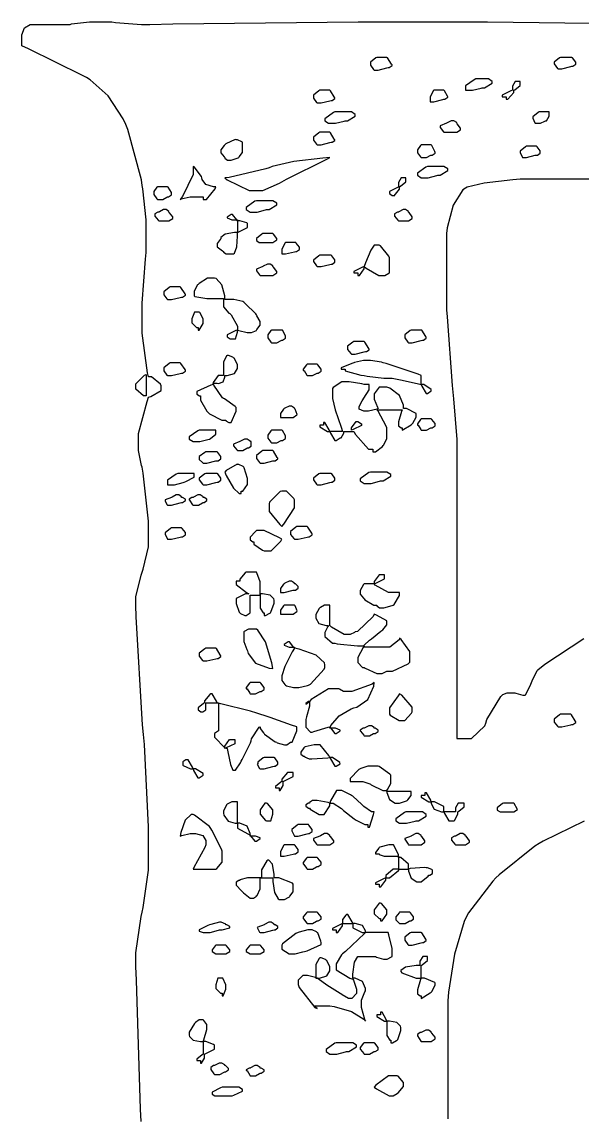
# Model space of a CAD drawing. Extents: x 59 to 294, y 44 to 310.
# Drawn here: x 181.15 to 196.74, y 279.33 to 309.74 of the extents above; entities that cross this region are included whole.
import ezdxf

# ---------------------------------------------------------------- set-up
doc = ezdxf.new("R2010")
doc.units = 0
doc.header["$MEASUREMENT"] = 0

msp = doc.modelspace()

# ---------------------------------------------------------------- linework, layer by layer
at = {"color": 42}
for points in [[(184.467, 279.153), (184.457, 279.49), (184.343, 283.078), (184.326, 283.457), (184.326, 283.837), (184.475, 284.851), (184.503, 284.974), (184.529, 285.098), (184.679, 286.144), (184.679, 286.492), (184.679, 287.347), (184.565, 289.64), (184.539, 289.913), (184.511, 290.187), (184.335, 293.186), (184.326, 293.511), (184.326, 293.741), (184.475, 294.35), (184.503, 294.429), (184.529, 294.517), (184.679, 295.138), (184.679, 295.345), (184.679, 295.848), (184.529, 297.189), (184.503, 297.356), (184.485, 297.4), (184.397, 297.817), (184.397, 297.957), (184.397, 298.292), (184.635, 299.182), (184.679, 299.296), (184.74, 299.314), (185.032, 299.488), (185.032, 299.544), (185.032, 299.615), (185.014, 299.659), (184.762, 299.861), (184.679, 299.861), (184.652, 299.977), (184.503, 301.081), (184.503, 301.449), (184.503, 301.917), (184.591, 303.142), (184.609, 303.319), (184.609, 303.918), (184.609, 304.236), (184.519, 305.092), (184.503, 305.189), (184.485, 305.347), (184.104, 306.748), (184.044, 306.881), (183.972, 307.041), (183.549, 307.68), (183.056, 308.125), (182.951, 308.187), (182.835, 308.249), (181.336, 308.991), (181.151, 309.069), (181.151, 309.316), (181.151, 309.38), (181.226, 309.572), (181.381, 309.669), (181.434, 309.669), (182.492, 309.669), (182.536, 309.687), (183.032, 309.739), (183.198, 309.739), (183.657, 309.739), (183.761, 309.722), (184.477, 309.669), (184.715, 309.669), (185.349, 309.687), (190.508, 309.739), (192.228, 309.739), (194.106, 309.739), (199.125, 309.678)], [(197.768, 305.365), (195.016, 305.365), (194.812, 305.347), (194.018, 305.255), (193.543, 305.145), (193.499, 305.117), (193.427, 305.065), (193.154, 304.642), (192.986, 304.008), (192.969, 303.848), (192.969, 301.731), (192.986, 301.538), (193.128, 299.624), (193.146, 299.438), (193.162, 299.253), (193.252, 298.122), (193.252, 297.744), (193.252, 289.807), (193.535, 289.807), (193.667, 289.807), (194.036, 290.16), (194.064, 290.23), (194.09, 290.328), (194.477, 290.971), (194.521, 291.006), (194.539, 291.024), (194.657, 291.078), (194.697, 291.078), (194.874, 291.078), (194.9, 291.06), (195.092, 291.006), (195.156, 291.006), (195.173, 291.024), (195.315, 291.314), (195.333, 291.358), (195.349, 291.403), (195.491, 291.695), (195.509, 291.711), (195.702, 291.871), (196.788, 292.585)], [(196.804, 287.506), (195.659, 286.95), (195.545, 286.879), (195.429, 286.808), (194.433, 286.015), (194.345, 285.926), (194.256, 285.838), (193.579, 284.956), (193.535, 284.868), (193.463, 284.71), (193.19, 283.805), (193.022, 282.743), (193.005, 282.505), (193.005, 279.224)]]:
    msp.add_lwpolyline(points, dxfattribs=at)
for points in [[(191.312, 308.751), (191.029, 308.751), (191.002, 308.734), (190.853, 308.615), (190.853, 308.574), (190.853, 308.53), (190.941, 308.416), (190.959, 308.398), (191.065, 308.398), (191.065, 308.398), (191.31, 308.46), (191.346, 308.468), (191.372, 308.468), (191.452, 308.522), (191.452, 308.54), (191.434, 308.566), (191.328, 308.743), (191.312, 308.751)], [(196.074, 308.434), (196.18, 308.434), (196.18, 308.434), (196.426, 308.496), (196.461, 308.504), (196.488, 308.504), (196.567, 308.558), (196.567, 308.574), (196.567, 308.618), (196.479, 308.734), (196.461, 308.751), (196.144, 308.751), (196.117, 308.734), (195.968, 308.615), (195.968, 308.574), (195.968, 308.574), (196.056, 308.443), (196.074, 308.434)], [(193.499, 307.835), (193.605, 307.835), (193.693, 307.835), (193.93, 307.896), (193.958, 307.905), (194.028, 307.905), (194.24, 308.037), (194.24, 308.081), (194.134, 308.151), (193.781, 308.151), (193.737, 308.125), (193.499, 307.96), (193.499, 307.905), (193.499, 307.835)], [(189.724, 307.835), (189.442, 307.835), (189.414, 307.817), (189.265, 307.698), (189.265, 307.658), (189.265, 307.614), (189.353, 307.499), (189.371, 307.482), (189.478, 307.482), (189.478, 307.482), (189.723, 307.544), (189.758, 307.552), (189.785, 307.552), (189.865, 307.606), (189.865, 307.622), (189.847, 307.65), (189.741, 307.817), (189.724, 307.835)], [(192.899, 307.835), (192.617, 307.835), (192.599, 307.817), (192.51, 307.644), (192.51, 307.586), (192.51, 307.516), (192.617, 307.516), (192.617, 307.516), (192.863, 307.578), (192.899, 307.586), (192.925, 307.586), (193.005, 307.64), (193.005, 307.658), (192.996, 307.676), (192.916, 307.817), (192.899, 307.835)], [(194.84, 307.835), (194.866, 307.852), (195.016, 307.972), (195.016, 308.011), (195.016, 308.081), (194.91, 308.081), (194.882, 308.081), (194.804, 307.949), (194.804, 307.905), (194.804, 307.835), (194.759, 307.817), (194.521, 307.698), (194.521, 307.658), (194.627, 307.658), (194.627, 307.586), (194.68, 307.586), (194.84, 307.773), (194.84, 307.835)], [(190.324, 307.233), (189.865, 307.233), (189.821, 307.217), (189.582, 307.045), (189.582, 306.987), (189.688, 306.917), (189.794, 306.917), (189.883, 306.917), (190.12, 306.979), (190.147, 306.987), (190.217, 306.987), (190.43, 307.119), (190.43, 307.163), (190.324, 307.233)], [(195.439, 306.917), (195.545, 306.917), (195.589, 306.917), (195.703, 306.979), (195.721, 306.987), (195.748, 306.987), (195.828, 307.119), (195.828, 307.163), (195.828, 307.233), (195.545, 307.233), (195.518, 307.217), (195.369, 307.097), (195.369, 307.057), (195.369, 307.057), (195.429, 306.926), (195.439, 306.917)], [(192.899, 306.67), (193.252, 306.67), (193.358, 306.74), (193.358, 306.784), (193.269, 306.9), (193.252, 306.917), (193.252, 306.935), (193.172, 306.987), (193.146, 306.987), (193.102, 306.987), (192.986, 306.926), (192.969, 306.917), (192.793, 306.846), (192.793, 306.802), (192.881, 306.68), (192.899, 306.67)], [(189.724, 306.67), (189.442, 306.67), (189.414, 306.654), (189.265, 306.534), (189.265, 306.494), (189.265, 306.45), (189.353, 306.335), (189.371, 306.317), (189.478, 306.317), (189.478, 306.317), (189.723, 306.379), (189.758, 306.388), (189.785, 306.388), (189.865, 306.441), (189.865, 306.458), (189.847, 306.476), (189.741, 306.654), (189.724, 306.67)], [(186.796, 306.317), (186.778, 306.301), (186.69, 306.181), (186.69, 306.141), (186.69, 306.097), (186.778, 305.983), (186.796, 305.965), (186.796, 305.948), (186.875, 305.894), (186.902, 305.894), (186.972, 305.894), (187.167, 305.956), (187.185, 305.965), (187.201, 305.983), (187.289, 306.102), (187.289, 306.141), (187.289, 306.388), (187.271, 306.406), (187.151, 306.458), (187.113, 306.458), (187.087, 306.468), (186.83, 306.345), (186.796, 306.317)], [(192.546, 306.317), (192.264, 306.317), (192.246, 306.301), (192.158, 306.181), (192.158, 306.141), (192.158, 306.097), (192.246, 305.983), (192.264, 305.965), (192.37, 305.965), (192.414, 305.965), (192.528, 306.027), (192.546, 306.035), (192.573, 306.035), (192.653, 306.088), (192.653, 306.105), (192.643, 306.132), (192.563, 306.301), (192.546, 306.317)], [(195.086, 305.965), (195.192, 305.965), (195.192, 305.965), (195.439, 306.027), (195.475, 306.035), (195.501, 306.035), (195.579, 306.088), (195.579, 306.105), (195.579, 306.149), (195.491, 306.265), (195.475, 306.281), (195.192, 306.281), (195.165, 306.265), (195.016, 306.145), (195.016, 306.105), (195.016, 306.105), (195.077, 305.983), (195.086, 305.965)], [(186.796, 305.399), (186.866, 305.347), (187.474, 305.047), (187.678, 305.047), (187.854, 305.047), (188.321, 305.249), (188.383, 305.293), (188.516, 305.365), (189.636, 305.92), (189.724, 305.965), (189.53, 305.948), (188.718, 305.85), (188.119, 305.718), (188.031, 305.682), (187.942, 305.647), (186.919, 305.409), (186.796, 305.399)], [(185.914, 305.718), (185.914, 305.489), (185.622, 304.88), (185.561, 304.8), (185.587, 304.818), (185.831, 304.87), (185.914, 304.87), (186.196, 304.87), (186.196, 304.8), (186.285, 304.8), (186.531, 305.092), (186.549, 305.153), (186.48, 305.153), (186.275, 305.211), (186.169, 305.355), (186.16, 305.399), (186.151, 305.435), (185.948, 305.709), (185.914, 305.718)], [(192.264, 305.399), (192.37, 305.399), (192.458, 305.399), (192.695, 305.461), (192.723, 305.47), (192.793, 305.47), (193.005, 305.602), (193.005, 305.646), (192.899, 305.718), (192.44, 305.718), (192.396, 305.7), (192.158, 305.528), (192.158, 305.47), (192.264, 305.399)], [(191.665, 305.153), (191.62, 305.136), (191.382, 305.016), (191.382, 304.976), (191.382, 304.96), (191.461, 304.906), (191.488, 304.906), (191.509, 304.899), (191.665, 305.089), (191.665, 305.153), (191.691, 305.171), (191.841, 305.291), (191.841, 305.329), (191.841, 305.399), (191.735, 305.399), (191.707, 305.399), (191.629, 305.267), (191.629, 305.223), (191.629, 305.153), (191.665, 305.153)], [(185.208, 305.153), (184.926, 305.153), (184.908, 305.136), (184.82, 305.016), (184.82, 304.976), (184.82, 304.932), (184.908, 304.818), (184.926, 304.8), (185.032, 304.8), (185.076, 304.8), (185.19, 304.862), (185.208, 304.87), (185.234, 304.87), (185.315, 304.924), (185.315, 304.94), (185.315, 304.994), (185.225, 305.136), (185.208, 305.153)], [(187.501, 304.447), (187.608, 304.447), (187.696, 304.447), (187.933, 304.509), (187.96, 304.517), (188.031, 304.517), (188.243, 304.65), (188.243, 304.694), (188.137, 304.764), (187.678, 304.764), (187.634, 304.748), (187.395, 304.575), (187.395, 304.517), (187.501, 304.447)], [(184.962, 304.201), (185.244, 304.201), (185.349, 304.271), (185.349, 304.315), (185.261, 304.431), (185.244, 304.447), (185.244, 304.465), (185.164, 304.517), (185.138, 304.517), (185.094, 304.517), (184.978, 304.457), (184.962, 304.447), (184.934, 304.447), (184.856, 304.395), (184.856, 304.377), (184.856, 304.333), (184.944, 304.219), (184.962, 304.201)], [(191.911, 304.447), (191.911, 304.465), (191.831, 304.517), (191.805, 304.517), (191.761, 304.517), (191.645, 304.457), (191.629, 304.447), (191.601, 304.447), (191.522, 304.395), (191.522, 304.377), (191.522, 304.333), (191.611, 304.219), (191.629, 304.201), (191.911, 304.201), (192.017, 304.271), (192.017, 304.315), (191.928, 304.439), (191.911, 304.447)], [(187.149, 303.882), (187.065, 303.882), (186.812, 303.834), (186.69, 303.739), (186.69, 303.706), (186.672, 303.689), (186.583, 303.57), (186.583, 303.529), (186.583, 303.485), (186.734, 303.371), (186.76, 303.353), (186.76, 303.337), (186.839, 303.283), (186.866, 303.283), (187.042, 303.283), (187.069, 303.301), (187.135, 303.477), (187.149, 303.782), (187.149, 303.882), (187.193, 303.9), (187.431, 304.02), (187.431, 304.058), (187.431, 304.13), (187.413, 304.148), (187.215, 304.201), (187.149, 304.201), (187.131, 304.228), (187.011, 304.377), (186.972, 304.377), (186.866, 304.307), (186.866, 304.289), (186.998, 304.235), (187.042, 304.235), (187.149, 304.235), (187.149, 303.882)], [(187.784, 303.601), (188.137, 303.601), (188.243, 303.671), (188.243, 303.716), (188.153, 303.831), (188.137, 303.848), (187.854, 303.848), (187.827, 303.831), (187.678, 303.711), (187.678, 303.671), (187.678, 303.655), (187.756, 303.601), (187.784, 303.601)], [(188.383, 303.283), (188.49, 303.283), (188.49, 303.283), (188.736, 303.345), (188.772, 303.353), (188.798, 303.353), (188.877, 303.407), (188.877, 303.425), (188.877, 303.469), (188.788, 303.583), (188.772, 303.601), (188.49, 303.601), (188.472, 303.583), (188.383, 303.411), (188.383, 303.353), (188.383, 303.283)], [(190.676, 302.93), (190.632, 302.913), (190.394, 302.794), (190.394, 302.754), (190.5, 302.754), (190.5, 302.683), (190.544, 302.683), (190.676, 302.869), (190.676, 302.93), (190.737, 302.886), (191.088, 302.683), (191.206, 302.683), (191.25, 302.683), (191.364, 302.745), (191.382, 302.754), (191.382, 303.177), (191.364, 303.221), (191.134, 303.513), (191.099, 303.529), (190.993, 303.529), (190.96, 303.529), (190.861, 303.389), (190.711, 303.036), (190.676, 302.93)], [(189.371, 302.93), (189.478, 302.93), (189.478, 302.93), (189.723, 302.992), (189.758, 303), (189.785, 303), (189.865, 303.054), (189.865, 303.072), (189.865, 303.116), (189.776, 303.231), (189.758, 303.248), (189.442, 303.248), (189.414, 303.231), (189.265, 303.112), (189.265, 303.072), (189.265, 303.072), (189.353, 302.948), (189.371, 302.93)], [(187.784, 302.683), (188.137, 302.683), (188.243, 302.754), (188.243, 302.798), (188.153, 302.913), (188.137, 302.93), (188.137, 302.948), (188.057, 303), (188.031, 303), (187.986, 303), (187.871, 302.94), (187.854, 302.93), (187.678, 302.86), (187.678, 302.816), (187.766, 302.701), (187.784, 302.683)], [(187.149, 301.166), (187.193, 301.149), (187.424, 301.096), (187.501, 301.096), (187.545, 301.096), (187.678, 301.149), (187.678, 301.166), (187.694, 301.184), (187.784, 301.304), (187.784, 301.342), (187.784, 301.405), (187.694, 301.563), (187.678, 301.589), (187.66, 301.617), (187.369, 301.908), (187.325, 301.942), (187.297, 301.96), (187.053, 302.014), (186.972, 302.014), (186.796, 302.014), (186.796, 302.116), (186.72, 302.42), (186.557, 302.597), (186.513, 302.613), (186.407, 302.613), (186.319, 302.613), (186.081, 302.464), (186.054, 302.437), (186.037, 302.42), (185.95, 302.248), (185.95, 302.19), (185.95, 302.118), (185.966, 302.102), (186.297, 302.048), (186.407, 302.048), (186.76, 302.048), (186.76, 301.872), (186.76, 301.811), (186.91, 301.635), (186.936, 301.625), (186.98, 301.59), (187.149, 301.272), (187.149, 301.166), (187.105, 301.149), (186.866, 301.03), (186.866, 300.99), (186.866, 300.973), (186.945, 300.919), (186.972, 300.919), (187.078, 300.919), (187.095, 300.919), (187.149, 301.105), (187.149, 301.166)], [(185.561, 302.367), (185.279, 302.367), (185.251, 302.349), (185.102, 302.23), (185.102, 302.19), (185.102, 302.146), (185.19, 302.031), (185.208, 302.014), (185.315, 302.014), (185.315, 302.014), (185.561, 302.075), (185.597, 302.084), (185.623, 302.084), (185.702, 302.138), (185.702, 302.154), (185.692, 302.172), (185.578, 302.349), (185.561, 302.367)], [(186.196, 301.413), (186.196, 301.475), (186.107, 301.653), (186.09, 301.661), (185.984, 301.661), (185.957, 301.661), (185.878, 301.475), (185.878, 301.413), (185.878, 301.369), (186.01, 301.236), (186.054, 301.236), (186.054, 301.166), (186.089, 301.166), (186.196, 301.352), (186.196, 301.413)], [(188.383, 301.166), (188.101, 301.166), (188.083, 301.149), (187.995, 301.03), (187.995, 300.99), (187.995, 300.946), (188.083, 300.831), (188.101, 300.813), (188.207, 300.813), (188.251, 300.813), (188.365, 300.875), (188.383, 300.883), (188.409, 300.883), (188.49, 300.937), (188.49, 300.955), (188.49, 301.009), (188.4, 301.158), (188.383, 301.166)], [(192.264, 301.166), (191.981, 301.166), (191.954, 301.149), (191.805, 301.03), (191.805, 300.99), (191.805, 300.946), (191.893, 300.831), (191.911, 300.813), (192.017, 300.813), (192.017, 300.813), (192.264, 300.875), (192.3, 300.883), (192.326, 300.883), (192.404, 300.937), (192.404, 300.955), (192.395, 300.982), (192.28, 301.158), (192.264, 301.166)], [(190.676, 300.849), (190.394, 300.849), (190.366, 300.833), (190.217, 300.713), (190.217, 300.673), (190.217, 300.629), (190.306, 300.514), (190.324, 300.496), (190.43, 300.496), (190.43, 300.496), (190.676, 300.559), (190.712, 300.567), (190.738, 300.567), (190.817, 300.62), (190.817, 300.637), (190.807, 300.655), (190.693, 300.833), (190.676, 300.849)], [(185.561, 300.25), (185.279, 300.25), (185.251, 300.232), (185.102, 300.113), (185.102, 300.073), (185.102, 300.029), (185.19, 299.915), (185.208, 299.897), (185.315, 299.897), (185.315, 299.897), (185.561, 299.959), (185.597, 299.967), (185.623, 299.967), (185.702, 300.021), (185.702, 300.038), (185.692, 300.065), (185.578, 300.232), (185.561, 300.25)], [(186.796, 299.897), (186.862, 299.897), (187.065, 299.955), (187.149, 300.097), (187.149, 300.144), (187.149, 300.206), (187.059, 300.382), (187.042, 300.39), (187.024, 300.408), (186.905, 300.46), (186.866, 300.46), (186.848, 300.444), (186.76, 300.272), (186.76, 300.214), (186.76, 299.897), (186.655, 299.897), (186.611, 299.897), (186.479, 299.711), (186.479, 299.649), (186.407, 299.633), (186.02, 299.46), (186.02, 299.402), (186.02, 299.386), (186.098, 299.332), (186.126, 299.332), (186.126, 299.218), (186.301, 298.909), (186.337, 298.873), (186.371, 298.839), (186.716, 298.662), (186.832, 298.662), (186.832, 298.644), (186.91, 298.59), (186.936, 298.59), (186.98, 298.59), (187.113, 298.909), (187.113, 299.015), (187.087, 299.041), (186.786, 299.253), (186.76, 299.262), (186.734, 299.28), (186.495, 299.633), (186.479, 299.685), (186.583, 299.685), (186.622, 299.678), (186.756, 299.725), (186.796, 299.854), (186.796, 299.897)], [(189.089, 299.897), (189.195, 299.897), (189.239, 299.897), (189.353, 299.959), (189.371, 299.967), (189.398, 299.967), (189.478, 300.021), (189.478, 300.038), (189.478, 300.082), (189.388, 300.197), (189.371, 300.214), (189.089, 300.214), (189.071, 300.197), (188.983, 300.077), (188.983, 300.038), (189.009, 300.038), (189.079, 299.915), (189.089, 299.897)], [(192.264, 299.897), (192.176, 299.941), (191.294, 300.232), (191.206, 300.25), (191.161, 300.268), (190.85, 300.32), (190.747, 300.32), (190.658, 300.32), (190.41, 300.259), (190.394, 300.25), (190.332, 300.232), (190.041, 300.113), (190.041, 300.073), (190.147, 300.073), (190.147, 300.029), (190.588, 299.915), (190.676, 299.897), (190.765, 299.879), (191.228, 299.825), (191.382, 299.825), (191.459, 299.825), (191.691, 299.777), (192.148, 299.677), (192.264, 299.649), (192.28, 299.605), (192.4, 299.402), (192.44, 299.402), (192.546, 299.472), (192.546, 299.516), (192.334, 299.649), (192.264, 299.649), (192.264, 299.897)], [(184.609, 299.332), (184.537, 299.332), (184.326, 299.518), (184.326, 299.579), (184.326, 299.667), (184.565, 299.915), (184.609, 299.931), (184.609, 299.332)], [(190.676, 299.649), (190.614, 299.667), (190.263, 299.721), (190.147, 299.721), (190.059, 299.721), (189.811, 299.57), (189.794, 299.544), (189.794, 299.368), (189.794, 299.263), (189.869, 298.949), (190.033, 298.46), (190.077, 298.344), (189.724, 298.344), (189.706, 298.388), (189.586, 298.59), (189.548, 298.59), (189.548, 298.52), (189.442, 298.52), (189.442, 298.476), (189.653, 298.344), (189.724, 298.344), (189.741, 298.3), (189.861, 298.097), (189.901, 298.097), (190.007, 298.167), (190.033, 298.167), (190.111, 298.3), (190.111, 298.344), (190.394, 298.344), (190.438, 298.256), (190.802, 297.851), (190.923, 297.851), (190.923, 297.78), (190.993, 297.78), (191.188, 297.93), (191.206, 297.957), (191.222, 297.974), (191.312, 298.147), (191.312, 298.203), (191.312, 298.45), (191.294, 298.494), (191.064, 298.909), (191.029, 298.943), (191.735, 298.943), (191.717, 298.899), (191.629, 298.615), (191.629, 298.52), (191.629, 298.504), (191.707, 298.45), (191.735, 298.45), (191.735, 298.38), (191.735, 298.38), (191.981, 298.53), (192.017, 298.556), (192.034, 298.574), (192.123, 298.746), (192.123, 298.803), (192.123, 298.847), (191.859, 298.979), (191.771, 298.979), (191.771, 299.072), (191.659, 299.346), (191.39, 299.552), (191.312, 299.579), (191.135, 299.579), (191.091, 299.579), (190.959, 299.394), (190.959, 299.332), (190.959, 299.244), (191.047, 299.023), (191.065, 298.979), (191.037, 298.963), (190.794, 298.909), (190.712, 298.909), (190.668, 298.909), (190.536, 298.963), (190.536, 298.979), (190.536, 299.041), (190.623, 299.2), (190.64, 299.226), (190.667, 299.27), (190.817, 299.501), (190.817, 299.579), (190.817, 299.649), (190.676, 299.649)], [(188.736, 298.979), (188.736, 298.997), (188.656, 299.049), (188.63, 299.049), (188.586, 299.049), (188.47, 298.989), (188.454, 298.979), (188.436, 298.963), (188.347, 298.843), (188.347, 298.803), (188.347, 298.733), (188.7, 298.733), (188.806, 298.803), (188.815, 298.821), (188.753, 298.963), (188.736, 298.979)], [(192.264, 298.38), (192.37, 298.38), (192.414, 298.38), (192.528, 298.442), (192.546, 298.45), (192.573, 298.45), (192.653, 298.504), (192.653, 298.52), (192.653, 298.564), (192.563, 298.68), (192.546, 298.697), (192.264, 298.697), (192.246, 298.68), (192.158, 298.56), (192.158, 298.52), (192.184, 298.52), (192.254, 298.398), (192.264, 298.38)], [(186.549, 298.38), (186.09, 298.38), (186.046, 298.363), (185.808, 298.191), (185.808, 298.133), (185.914, 298.061), (186.02, 298.061), (186.108, 298.061), (186.329, 298.125), (186.373, 298.133), (186.399, 298.151), (186.549, 298.271), (186.549, 298.31), (186.549, 298.38)], [(188.383, 298.38), (188.101, 298.38), (188.083, 298.363), (187.995, 298.243), (187.995, 298.203), (187.995, 298.159), (188.083, 298.045), (188.101, 298.027), (188.207, 298.027), (188.251, 298.027), (188.365, 298.089), (188.383, 298.097), (188.409, 298.097), (188.49, 298.151), (188.49, 298.167), (188.49, 298.221), (188.4, 298.371), (188.383, 298.38)], [(190.324, 298.38), (190.324, 298.442), (190.456, 298.626), (190.5, 298.626), (190.606, 298.556), (190.606, 298.512), (190.368, 298.398), (190.324, 298.38)], [(187.501, 298.061), (187.501, 298.079), (187.421, 298.133), (187.395, 298.133), (187.351, 298.133), (187.235, 298.071), (187.219, 298.061), (187.042, 297.991), (187.042, 297.947), (187.131, 297.833), (187.149, 297.815), (187.255, 297.815), (187.299, 297.815), (187.413, 297.877), (187.431, 297.885), (187.457, 297.885), (187.537, 297.939), (187.537, 297.957), (187.537, 298.061), (187.501, 298.061)], [(186.196, 297.462), (186.303, 297.462), (186.303, 297.462), (186.548, 297.524), (186.583, 297.532), (186.61, 297.532), (186.69, 297.586), (186.69, 297.604), (186.69, 297.648), (186.601, 297.762), (186.583, 297.78), (186.267, 297.78), (186.239, 297.762), (186.09, 297.644), (186.09, 297.604), (186.09, 297.569), (186.178, 297.48), (186.196, 297.462)], [(188.137, 297.815), (187.854, 297.815), (187.827, 297.798), (187.678, 297.678), (187.678, 297.638), (187.678, 297.594), (187.766, 297.48), (187.784, 297.462), (187.89, 297.462), (187.89, 297.462), (188.135, 297.524), (188.171, 297.532), (188.197, 297.532), (188.277, 297.586), (188.277, 297.604), (188.259, 297.622), (188.153, 297.798), (188.137, 297.815)], [(185.208, 296.863), (185.315, 296.863), (185.403, 296.863), (185.64, 296.925), (185.667, 296.933), (185.711, 296.951), (185.95, 297.071), (185.95, 297.109), (185.95, 297.179), (185.491, 297.179), (185.447, 297.153), (185.208, 296.988), (185.208, 296.933), (185.208, 296.863)], [(186.196, 296.863), (186.303, 296.863), (186.303, 296.863), (186.548, 296.925), (186.583, 296.933), (186.61, 296.933), (186.69, 296.987), (186.69, 297.003), (186.69, 297.047), (186.601, 297.163), (186.583, 297.179), (186.267, 297.179), (186.239, 297.163), (186.09, 297.043), (186.09, 297.003), (186.09, 297.003), (186.178, 296.881), (186.196, 296.863)], [(186.796, 297.215), (186.84, 297.119), (187.037, 296.77), (187.2, 296.616), (187.255, 296.616), (187.255, 296.686), (187.299, 296.686), (187.431, 296.872), (187.431, 296.933), (187.431, 297.039), (187.342, 297.33), (187.325, 297.356), (187.307, 297.374), (187.187, 297.428), (187.149, 297.428), (187.139, 297.437), (186.84, 297.259), (186.796, 297.215)], [(189.371, 296.863), (189.478, 296.863), (189.478, 296.863), (189.723, 296.925), (189.758, 296.933), (189.785, 296.933), (189.865, 296.987), (189.865, 297.003), (189.865, 297.047), (189.776, 297.163), (189.758, 297.179), (189.442, 297.179), (189.414, 297.163), (189.265, 297.043), (189.265, 297.003), (189.265, 297.003), (189.353, 296.881), (189.371, 296.863)], [(191.312, 297.215), (190.853, 297.215), (190.809, 297.199), (190.57, 297.027), (190.57, 296.969), (190.676, 296.898), (190.783, 296.898), (190.871, 296.898), (191.108, 296.96), (191.135, 296.969), (191.206, 296.969), (191.418, 297.101), (191.418, 297.145), (191.312, 297.215)], [(185.208, 296.297), (185.315, 296.297), (185.315, 296.297), (185.561, 296.361), (185.597, 296.369), (185.623, 296.369), (185.702, 296.423), (185.702, 296.44), (185.702, 296.458), (185.623, 296.51), (185.597, 296.51), (185.597, 296.528), (185.517, 296.58), (185.491, 296.58), (185.447, 296.58), (185.331, 296.519), (185.315, 296.51), (185.138, 296.44), (185.138, 296.405), (185.199, 296.307), (185.208, 296.297)], [(185.914, 296.297), (186.02, 296.297), (186.064, 296.297), (186.178, 296.361), (186.196, 296.369), (186.223, 296.369), (186.303, 296.423), (186.303, 296.44), (186.303, 296.458), (186.223, 296.51), (186.196, 296.51), (186.196, 296.528), (186.116, 296.58), (186.09, 296.58), (186.046, 296.58), (185.93, 296.519), (185.914, 296.51), (185.886, 296.51), (185.808, 296.458), (185.808, 296.44), (185.816, 296.431), (185.904, 296.307), (185.914, 296.297)], [(188.383, 295.698), (188.444, 295.77), (188.736, 296.22), (188.736, 296.369), (188.736, 296.44), (188.718, 296.484), (188.52, 296.686), (188.454, 296.686), (188.383, 296.686), (188.339, 296.67), (188.047, 296.377), (188.031, 296.333), (188.031, 296.263), (188.031, 296.122), (188.33, 295.752), (188.383, 295.698)], [(185.208, 295.345), (185.315, 295.345), (185.315, 295.345), (185.561, 295.407), (185.597, 295.415), (185.623, 295.415), (185.702, 295.469), (185.702, 295.487), (185.702, 295.531), (185.613, 295.646), (185.597, 295.664), (185.315, 295.664), (185.287, 295.646), (185.138, 295.527), (185.138, 295.487), (185.138, 295.487), (185.199, 295.363), (185.208, 295.345)], [(189.089, 295.698), (188.806, 295.698), (188.779, 295.681), (188.63, 295.562), (188.63, 295.522), (188.63, 295.477), (188.718, 295.363), (188.736, 295.345), (188.842, 295.345), (188.842, 295.345), (189.089, 295.407), (189.125, 295.415), (189.151, 295.415), (189.229, 295.469), (189.229, 295.487), (189.22, 295.513), (189.105, 295.681), (189.089, 295.698)], [(188.383, 295.345), (188.321, 295.389), (187.891, 295.592), (187.748, 295.592), (187.678, 295.592), (187.65, 295.566), (187.501, 295.4), (187.501, 295.345), (187.501, 295.329), (187.58, 295.275), (187.608, 295.275), (187.608, 295.214), (187.846, 295.038), (187.89, 295.028), (187.995, 295.028), (188.091, 295.028), (188.356, 295.293), (188.383, 295.345)], [(187.784, 293.828), (187.784, 293.475), (187.784, 293.431), (187.862, 293.299), (187.89, 293.299), (187.89, 293.229), (187.934, 293.229), (188.049, 293.291), (188.067, 293.299), (188.083, 293.317), (188.171, 293.569), (188.171, 293.652), (188.161, 293.688), (188.057, 293.794), (187.851, 293.828), (187.784, 293.828), (187.784, 294.076), (187.784, 294.164), (187.694, 294.411), (187.678, 294.429), (187.395, 294.429), (187.368, 294.411), (187.219, 294.239), (187.219, 294.181), (187.113, 294.181), (187.113, 294.092), (187.404, 293.864), (187.465, 293.828), (187.377, 293.828), (187.113, 293.696), (187.113, 293.652), (187.113, 293.563), (187.201, 293.317), (187.219, 293.299), (187.235, 293.283), (187.355, 293.229), (187.395, 293.229), (187.501, 293.299), (187.501, 293.794), (187.784, 293.794), (187.784, 293.828)], [(188.736, 294.11), (188.736, 294.128), (188.656, 294.181), (188.63, 294.181), (188.586, 294.181), (188.47, 294.12), (188.454, 294.11), (188.436, 294.094), (188.347, 293.974), (188.347, 293.934), (188.347, 293.864), (188.454, 293.864), (188.454, 293.864), (188.7, 293.926), (188.736, 293.934), (188.762, 293.934), (188.842, 293.988), (188.842, 294.004), (188.842, 294.032), (188.762, 294.11), (188.736, 294.11)], [(190.676, 294.11), (190.658, 294.084), (190.57, 293.919), (190.57, 293.864), (190.57, 293.82), (190.658, 293.706), (190.676, 293.688), (190.693, 293.661), (190.945, 293.511), (191.029, 293.511), (191.029, 293.495), (191.108, 293.441), (191.135, 293.441), (191.224, 293.441), (191.461, 293.503), (191.488, 293.511), (191.514, 293.529), (191.665, 293.781), (191.665, 293.864), (191.488, 293.864), (191.356, 293.864), (190.985, 294.066), (190.959, 294.11), (191.003, 294.128), (191.242, 294.248), (191.242, 294.287), (191.242, 294.357), (191.135, 294.357), (191.091, 294.357), (190.959, 294.173), (190.959, 294.11), (190.676, 294.11)], [(188.736, 293.511), (188.454, 293.511), (188.436, 293.495), (188.347, 293.375), (188.347, 293.335), (188.347, 293.265), (188.7, 293.265), (188.806, 293.335), (188.815, 293.353), (188.753, 293.495), (188.736, 293.511)], [(190.959, 293.265), (190.931, 293.194), (190.49, 292.779), (190.43, 292.77), (190.412, 292.753), (190.292, 292.699), (190.253, 292.699), (190.121, 292.699), (189.768, 292.902), (189.724, 292.946), (189.724, 293.511), (189.618, 293.511), (189.574, 293.511), (189.458, 293.45), (189.442, 293.441), (189.424, 293.424), (189.335, 293.252), (189.335, 293.194), (189.335, 293.147), (189.418, 293.004), (189.621, 292.946), (189.688, 292.946), (189.67, 292.92), (189.582, 292.754), (189.582, 292.699), (189.582, 292.639), (189.793, 292.453), (189.865, 292.453), (189.925, 292.436), (190.488, 292.383), (190.676, 292.383), (190.649, 292.338), (190.5, 292.054), (190.5, 291.96), (190.5, 291.915), (190.632, 291.783), (190.676, 291.783), (190.702, 291.757), (191.026, 291.607), (191.135, 291.607), (191.179, 291.607), (191.294, 291.669), (191.312, 291.677), (191.47, 291.677), (191.903, 291.88), (191.947, 291.924), (191.947, 292.1), (191.947, 292.224), (191.709, 292.559), (191.665, 292.593), (191.647, 292.549), (191.394, 292.347), (191.312, 292.347), (190.676, 292.347), (190.676, 292.401), (190.825, 292.542), (190.853, 292.559), (190.879, 292.577), (191.143, 292.789), (191.17, 292.806), (191.196, 292.824), (191.312, 292.97), (191.312, 293.018), (191.312, 293.08), (191.02, 293.23), (190.959, 293.265)], [(188.137, 291.747), (188.109, 291.907), (187.933, 292.493), (187.722, 292.815), (187.678, 292.842), (187.501, 292.842), (187.457, 292.842), (187.342, 292.779), (187.325, 292.77), (187.325, 292.593), (187.325, 292.505), (187.413, 292.276), (187.431, 292.24), (187.448, 292.17), (187.652, 291.903), (188.031, 291.757), (188.137, 291.747)], [(186.549, 292.312), (186.267, 292.312), (186.239, 292.294), (186.09, 292.176), (186.09, 292.136), (186.09, 292.092), (186.178, 291.977), (186.196, 291.96), (186.303, 291.96), (186.303, 291.96), (186.548, 292.021), (186.583, 292.03), (186.61, 292.03), (186.69, 292.083), (186.69, 292.1), (186.672, 292.128), (186.566, 292.304), (186.549, 292.312)], [(188.736, 292.312), (188.674, 292.216), (188.466, 291.809), (188.383, 291.551), (188.383, 291.465), (188.383, 291.421), (188.472, 291.306), (188.49, 291.288), (188.516, 291.272), (188.707, 291.218), (188.772, 291.218), (188.86, 291.218), (189.097, 291.28), (189.125, 291.288), (189.185, 291.316), (189.564, 291.731), (189.582, 291.783), (189.582, 291.853), (189.573, 291.907), (189.344, 292.122), (188.868, 292.286), (188.736, 292.312), (188.718, 292.338), (188.598, 292.489), (188.56, 292.489), (188.454, 292.417), (188.454, 292.401), (188.586, 292.347), (188.63, 292.347), (188.736, 292.347), (188.736, 292.312)], [(187.501, 291.042), (187.608, 291.042), (187.652, 291.042), (187.766, 291.104), (187.784, 291.112), (187.81, 291.112), (187.89, 291.166), (187.89, 291.182), (187.89, 291.226), (187.801, 291.342), (187.784, 291.358), (187.501, 291.358), (187.483, 291.342), (187.395, 291.222), (187.395, 291.182), (187.421, 291.182), (187.492, 291.06), (187.501, 291.042)], [(189.724, 290.124), (189.741, 290.098), (189.861, 289.947), (189.901, 289.947), (190.007, 290.019), (190.007, 290.037), (189.875, 290.09), (189.83, 290.09), (189.724, 290.09), (189.75, 290.161), (189.979, 290.438), (190.314, 290.627), (190.394, 290.653), (190.472, 290.671), (190.781, 290.889), (190.949, 291.262), (190.959, 291.358), (190.897, 291.314), (190.335, 291.112), (190.147, 291.112), (190.103, 291.112), (189.987, 291.174), (189.971, 291.182), (189.865, 291.182), (189.688, 291.182), (189.203, 290.891), (189.159, 290.829), (189.132, 290.829), (189.053, 290.777), (189.053, 290.759), (189.159, 290.829), (189.159, 290.707), (189.071, 290.408), (189.053, 290.336), (189.053, 290.16), (189.053, 290.116), (189.185, 289.983), (189.229, 289.983), (189.273, 290.001), (189.68, 290.116), (189.724, 290.124)], [(187.784, 290.124), (187.784, 290.08), (187.872, 289.965), (187.89, 289.947), (187.906, 289.921), (188.199, 289.711), (188.243, 289.701), (188.259, 289.684), (188.458, 289.631), (188.524, 289.631), (188.63, 289.701), (188.674, 289.701), (188.806, 290.019), (188.806, 290.124), (188.656, 290.178), (188.057, 290.39), (187.632, 290.531), (187.572, 290.548), (187.51, 290.566), (186.69, 290.769), (186.583, 290.795), (186.566, 290.839), (186.446, 291.042), (186.407, 291.042), (186.381, 291.025), (186.231, 290.853), (186.231, 290.795), (186.205, 290.779), (186.054, 290.659), (186.054, 290.619), (186.054, 290.602), (186.133, 290.548), (186.16, 290.548), (186.187, 290.548), (186.267, 290.602), (186.267, 290.619), (186.267, 290.795), (186.619, 290.795), (186.619, 290.019), (186.513, 289.947), (186.513, 289.843), (186.804, 289.542), (186.866, 289.524), (186.883, 289.428), (186.954, 289.081), (187.021, 288.925), (187.042, 288.925), (187.095, 288.925), (187.237, 289.127), (187.255, 289.172), (187.281, 289.216), (187.51, 289.684), (187.537, 289.737), (187.545, 289.79), (187.756, 290.116), (187.784, 290.124)], [(191.665, 291.042), (191.62, 290.989), (191.382, 290.659), (191.382, 290.548), (191.382, 290.477), (191.399, 290.45), (191.651, 290.3), (191.735, 290.3), (191.805, 290.3), (191.999, 290.504), (192.017, 290.548), (192.017, 290.672), (191.725, 291.007), (191.665, 291.042)], [(196.427, 290.477), (196.144, 290.477), (196.117, 290.46), (195.968, 290.34), (195.968, 290.3), (195.968, 290.256), (196.056, 290.142), (196.074, 290.124), (196.18, 290.124), (196.18, 290.124), (196.426, 290.187), (196.461, 290.196), (196.488, 290.196), (196.567, 290.249), (196.567, 290.266), (196.549, 290.293), (196.444, 290.46), (196.427, 290.477)], [(190.676, 289.877), (190.783, 289.877), (190.827, 289.877), (190.941, 289.939), (190.959, 289.947), (190.985, 289.947), (191.065, 290.001), (191.065, 290.019), (191.065, 290.037), (190.985, 290.09), (190.959, 290.09), (190.959, 290.108), (190.879, 290.16), (190.853, 290.16), (190.809, 290.16), (190.693, 290.099), (190.676, 290.09), (190.649, 290.09), (190.57, 290.037), (190.57, 290.019), (190.579, 290.011), (190.667, 289.895), (190.676, 289.877)], [(186.796, 289.524), (186.796, 289.586), (186.928, 289.771), (186.972, 289.771), (187.078, 289.771), (187.078, 289.701), (187.078, 289.657), (186.84, 289.542), (186.796, 289.524)], [(189.724, 289.278), (189.697, 289.331), (189.453, 289.631), (189.371, 289.631), (189.283, 289.631), (189.035, 289.57), (189.019, 289.56), (189.001, 289.544), (188.913, 289.424), (188.913, 289.384), (188.913, 289.367), (188.991, 289.314), (189.019, 289.314), (189.019, 289.296), (189.151, 289.242), (189.195, 289.242), (189.221, 289.234), (189.662, 289.27), (189.724, 289.278), (189.741, 289.234), (189.861, 289.031), (189.901, 289.031), (190.007, 289.101), (189.997, 289.137), (189.792, 289.278), (189.724, 289.278)], [(187.784, 288.961), (187.89, 288.961), (187.89, 288.961), (188.135, 289.023), (188.171, 289.031), (188.197, 289.031), (188.277, 289.085), (188.277, 289.101), (188.277, 289.145), (188.189, 289.261), (188.171, 289.278), (187.89, 289.278), (187.862, 289.261), (187.714, 289.141), (187.714, 289.101), (187.704, 289.093), (187.766, 288.971), (187.784, 288.961)], [(185.914, 288.961), (185.896, 289.005), (185.776, 289.208), (185.738, 289.208), (185.71, 289.208), (185.631, 289.155), (185.631, 289.137), (185.631, 289.065), (185.64, 289.049), (185.845, 288.961), (185.914, 288.961), (185.93, 288.917), (186.05, 288.713), (186.09, 288.713), (186.196, 288.785), (186.196, 288.829), (185.984, 288.961), (185.914, 288.961)], [(191.312, 288.36), (191.328, 288.388), (191.418, 288.553), (191.418, 288.608), (191.418, 288.785), (191.39, 288.811), (191.091, 289.023), (191.065, 289.031), (190.853, 289.031), (190.781, 289.031), (190.587, 288.971), (190.57, 288.961), (190.526, 288.943), (190.288, 288.692), (190.288, 288.608), (190.57, 288.608), (190.64, 288.608), (190.835, 288.546), (190.853, 288.536), (190.869, 288.51), (191.2, 288.36), (191.312, 288.36), (191.312, 288.297), (191.386, 288.105), (191.542, 288.007), (191.594, 288.007), (191.665, 288.007), (191.857, 288.071), (191.875, 288.079), (191.893, 288.097), (191.981, 288.217), (191.981, 288.255), (191.981, 288.326), (191.312, 288.326), (191.312, 288.36)], [(188.383, 288.608), (188.356, 288.59), (188.207, 288.472), (188.207, 288.432), (188.313, 288.432), (188.313, 288.36), (188.339, 288.36), (188.419, 288.492), (188.419, 288.536), (188.419, 288.608), (188.463, 288.626), (188.7, 288.746), (188.7, 288.785), (188.7, 288.855), (188.596, 288.855), (188.542, 288.855), (188.383, 288.67), (188.383, 288.608)], [(189.724, 288.007), (189.812, 288.007), (190.05, 287.859), (190.077, 287.831), (190.103, 287.805), (190.402, 287.568), (190.43, 287.55), (190.456, 287.532), (190.7, 287.408), (190.783, 287.408), (190.783, 287.338), (190.827, 287.338), (190.941, 287.69), (190.959, 287.76), (190.879, 287.76), (190.667, 287.911), (190.64, 287.937), (190.614, 287.964), (190.358, 288.203), (190.324, 288.219), (190.296, 288.237), (190.052, 288.36), (189.971, 288.36), (189.909, 288.36), (189.741, 288.069), (189.724, 288.007), (189.68, 288.025), (189.369, 288.079), (189.265, 288.079), (189.238, 288.079), (189.159, 288.025), (189.159, 288.007), (189.132, 288.007), (189.053, 287.955), (189.053, 287.937), (189.053, 287.92), (189.132, 287.867), (189.159, 287.867), (189.176, 287.841), (189.428, 287.69), (189.512, 287.69), (189.564, 287.69), (189.724, 287.929), (189.724, 288.007)], [(187.149, 287.444), (187.149, 288.043), (187.042, 288.043), (186.998, 288.043), (186.883, 287.982), (186.866, 287.973), (186.848, 287.956), (186.76, 287.784), (186.76, 287.726), (186.768, 287.674), (186.888, 287.506), (187.083, 287.444), (187.149, 287.444), (187.149, 287.373), (187.149, 287.311), (187.439, 287.153), (187.501, 287.125), (187.518, 287.099), (187.638, 286.949), (187.678, 286.949), (187.784, 287.021), (187.784, 287.038), (187.652, 287.091), (187.608, 287.091), (187.501, 287.091), (187.501, 287.158), (187.417, 287.361), (187.215, 287.444), (187.149, 287.444)], [(192.899, 287.76), (192.899, 287.867), (192.899, 287.911), (192.635, 288.043), (192.546, 288.043), (192.528, 288.087), (192.409, 288.29), (192.37, 288.29), (192.37, 288.219), (192.264, 288.219), (192.264, 288.175), (192.475, 288.043), (192.546, 288.043), (192.546, 287.992), (192.629, 287.836), (192.832, 287.76), (192.899, 287.76), (192.916, 287.716), (193.036, 287.514), (193.076, 287.514), (193.182, 287.514), (193.198, 287.532), (193.286, 287.704), (193.286, 287.76), (193.313, 287.778), (193.463, 287.898), (193.463, 287.937), (193.463, 288.007), (193.322, 288.007), (193.295, 288.007), (193.216, 287.875), (193.216, 287.831), (193.216, 287.76), (192.899, 287.76)], [(188.137, 287.76), (188.137, 287.823), (187.986, 287.999), (187.96, 288.007), (187.916, 288.007), (187.784, 287.823), (187.784, 287.76), (187.784, 287.7), (187.933, 287.523), (187.96, 287.514), (188.067, 287.514), (188.083, 287.514), (188.137, 287.7), (188.137, 287.76)], [(191.665, 287.444), (191.771, 287.444), (191.859, 287.444), (192.096, 287.506), (192.123, 287.514), (192.194, 287.514), (192.404, 287.646), (192.404, 287.69), (192.3, 287.76), (191.841, 287.76), (191.797, 287.744), (191.558, 287.572), (191.558, 287.514), (191.665, 287.444)], [(194.84, 288.007), (194.557, 288.007), (194.529, 287.991), (194.381, 287.871), (194.381, 287.831), (194.381, 287.814), (194.459, 287.76), (194.487, 287.76), (194.84, 287.76), (194.946, 287.831), (194.936, 287.849), (194.856, 287.999), (194.84, 288.007)], [(186.549, 286.173), (186.575, 286.191), (186.726, 286.363), (186.726, 286.42), (186.726, 286.668), (186.708, 286.722), (186.442, 287.249), (186.407, 287.302), (186.371, 287.356), (185.958, 287.674), (185.914, 287.69), (185.859, 287.69), (185.698, 287.536), (185.578, 287.189), (185.561, 287.091), (185.605, 287.109), (185.837, 287.161), (185.914, 287.161), (185.98, 287.161), (186.183, 287.105), (186.267, 286.963), (186.267, 286.915), (186.267, 286.844), (186.239, 286.774), (185.94, 286.217), (185.914, 286.173), (186.549, 286.173)], [(188.736, 287.091), (188.842, 287.091), (188.842, 287.091), (189.089, 287.153), (189.125, 287.161), (189.151, 287.161), (189.229, 287.215), (189.229, 287.231), (189.229, 287.275), (189.141, 287.391), (189.125, 287.408), (188.842, 287.408), (188.815, 287.391), (188.666, 287.272), (188.666, 287.231), (188.666, 287.231), (188.727, 287.109), (188.736, 287.091)], [(189.371, 286.844), (189.724, 286.844), (189.83, 286.915), (189.83, 286.959), (189.741, 287.074), (189.724, 287.091), (189.724, 287.109), (189.644, 287.161), (189.618, 287.161), (189.574, 287.161), (189.458, 287.1), (189.442, 287.091), (189.265, 287.021), (189.265, 286.977), (189.353, 286.862), (189.371, 286.844)], [(191.911, 286.844), (192.264, 286.844), (192.37, 286.915), (192.37, 286.959), (192.28, 287.074), (192.264, 287.091), (192.264, 287.109), (192.184, 287.161), (192.158, 287.161), (192.114, 287.161), (191.998, 287.1), (191.981, 287.091), (191.805, 287.021), (191.813, 287.003), (191.902, 286.862), (191.911, 286.844)], [(193.499, 287.091), (193.499, 287.109), (193.419, 287.161), (193.392, 287.161), (193.348, 287.161), (193.233, 287.1), (193.216, 287.091), (193.189, 287.091), (193.11, 287.038), (193.11, 287.021), (193.11, 286.977), (193.198, 286.862), (193.216, 286.844), (193.499, 286.844), (193.605, 286.915), (193.605, 286.959), (193.515, 287.082), (193.499, 287.091)], [(188.736, 286.844), (188.454, 286.844), (188.436, 286.826), (188.347, 286.654), (188.347, 286.596), (188.347, 286.526), (188.454, 286.526), (188.454, 286.526), (188.7, 286.588), (188.736, 286.596), (188.762, 286.596), (188.842, 286.65), (188.842, 286.668), (188.842, 286.712), (188.753, 286.826), (188.736, 286.844)], [(191.911, 286.173), (191.911, 286.11), (191.986, 285.918), (192.141, 285.82), (192.194, 285.82), (192.264, 285.82), (192.458, 285.97), (192.476, 285.997), (192.502, 285.997), (192.581, 286.051), (192.581, 286.067), (192.581, 286.139), (192.563, 286.156), (192.443, 286.209), (192.404, 286.209), (192.369, 286.218), (191.955, 286.183), (191.911, 286.173), (191.911, 286.243), (191.911, 286.305), (191.699, 286.492), (191.629, 286.492), (191.629, 286.58), (191.496, 286.844), (191.452, 286.844), (191.364, 286.844), (191.116, 286.782), (191.099, 286.772), (191.081, 286.756), (190.993, 286.636), (190.993, 286.596), (191.099, 286.596), (191.099, 286.58), (191.232, 286.526), (191.276, 286.526), (191.629, 286.526), (191.629, 286.173), (191.558, 286.173), (191.487, 286.173), (191.276, 285.988), (191.276, 285.926), (191.232, 285.91), (190.993, 285.79), (190.993, 285.75), (191.099, 285.75), (191.099, 285.68), (191.143, 285.68), (191.276, 285.866), (191.276, 285.926), (191.382, 285.926), (191.382, 285.926), (191.629, 286.129), (191.665, 286.173), (191.911, 286.173)], [(189.089, 286.173), (189.195, 286.173), (189.239, 286.173), (189.353, 286.235), (189.371, 286.243), (189.398, 286.243), (189.478, 286.297), (189.478, 286.315), (189.478, 286.359), (189.388, 286.474), (189.371, 286.492), (189.089, 286.492), (189.071, 286.474), (188.983, 286.355), (188.983, 286.315), (188.991, 286.307), (189.079, 286.183), (189.089, 286.173)], [(187.784, 285.926), (187.501, 285.926), (187.43, 285.926), (187.219, 285.874), (187.219, 285.856), (187.191, 285.856), (187.113, 285.804), (187.113, 285.786), (187.113, 285.724), (187.263, 285.565), (187.289, 285.538), (187.315, 285.512), (187.507, 285.361), (187.572, 285.361), (187.598, 285.361), (187.678, 285.415), (187.678, 285.433), (187.704, 285.433), (187.784, 285.619), (187.784, 285.68), (187.784, 285.926), (188.137, 285.926), (188.137, 285.826), (188.185, 285.521), (188.286, 285.345), (188.313, 285.327), (188.419, 285.327), (188.463, 285.327), (188.578, 285.389), (188.596, 285.397), (188.612, 285.415), (188.7, 285.535), (188.7, 285.574), (188.7, 285.75), (188.682, 285.778), (188.298, 285.926), (188.171, 285.926), (188.171, 286.022), (188.122, 286.305), (188.026, 286.42), (187.995, 286.42), (187.968, 286.403), (187.818, 286.151), (187.818, 286.067), (187.818, 285.926), (187.784, 285.926)], [(189.089, 284.656), (189.195, 284.656), (189.239, 284.656), (189.353, 284.719), (189.371, 284.728), (189.398, 284.728), (189.478, 284.781), (189.478, 284.798), (189.478, 284.842), (189.388, 284.958), (189.371, 284.974), (189.089, 284.974), (189.071, 284.958), (188.983, 284.838), (188.983, 284.798), (188.991, 284.789), (189.079, 284.666), (189.089, 284.656)], [(191.312, 284.974), (191.312, 285.036), (191.161, 285.213), (191.135, 285.221), (191.091, 285.221), (190.959, 285.036), (190.959, 284.974), (190.959, 284.93), (191.091, 284.798), (191.135, 284.798), (191.135, 284.728), (191.179, 284.728), (191.312, 284.914), (191.312, 284.974)], [(191.665, 284.656), (191.771, 284.656), (191.815, 284.656), (191.929, 284.719), (191.947, 284.728), (191.973, 284.728), (192.052, 284.781), (192.052, 284.798), (192.052, 284.842), (191.963, 284.958), (191.947, 284.974), (191.665, 284.974), (191.647, 284.958), (191.558, 284.838), (191.558, 284.798), (191.558, 284.763), (191.647, 284.666), (191.665, 284.656)], [(186.196, 284.409), (186.303, 284.409), (186.391, 284.409), (186.628, 284.471), (186.655, 284.479), (186.726, 284.479), (186.936, 284.533), (186.936, 284.551), (186.936, 284.569), (186.858, 284.621), (186.832, 284.621), (186.832, 284.639), (186.7, 284.692), (186.655, 284.692), (186.655, 284.692), (186.407, 284.631), (186.373, 284.621), (186.329, 284.605), (186.09, 284.485), (186.09, 284.445), (186.196, 284.409)], [(187.784, 284.409), (187.89, 284.409), (187.89, 284.409), (188.135, 284.471), (188.171, 284.479), (188.197, 284.479), (188.277, 284.533), (188.277, 284.551), (188.277, 284.569), (188.197, 284.621), (188.171, 284.621), (188.171, 284.639), (188.093, 284.692), (188.067, 284.692), (188.022, 284.692), (187.906, 284.631), (187.89, 284.621), (187.714, 284.551), (187.704, 284.543), (187.766, 284.419), (187.784, 284.409)], [(189.371, 283.14), (189.327, 283.158), (189.096, 283.21), (189.019, 283.21), (188.975, 283.21), (188.842, 283.078), (188.842, 283.034), (188.842, 282.964), (188.868, 282.876), (189.309, 282.32), (189.371, 282.292), (189.265, 282.363), (189.724, 282.363), (189.839, 282.346), (190.324, 282.206), (190.668, 281.994), (190.712, 281.94), (190.694, 281.984), (190.606, 282.323), (190.606, 282.435), (190.606, 282.523), (190.694, 282.753), (190.712, 282.787), (190.712, 282.852), (190.628, 283.043), (190.426, 283.14), (190.36, 283.14), (190.36, 283.252), (190.408, 283.585), (190.503, 283.74), (190.536, 283.74), (190.993, 283.74), (191.02, 283.723), (191.211, 283.669), (191.276, 283.669), (191.32, 283.669), (191.434, 283.731), (191.452, 283.74), (191.452, 283.81), (191.452, 283.96), (191.364, 284.339), (191.346, 284.409), (190.712, 284.409), (190.712, 284.457), (190.628, 284.599), (190.426, 284.656), (190.36, 284.656), (190.342, 284.7), (190.222, 284.904), (190.183, 284.904), (190.165, 284.886), (190.077, 284.768), (190.077, 284.728), (190.077, 284.656), (190.033, 284.639), (189.794, 284.52), (189.794, 284.479), (189.901, 284.479), (189.901, 284.409), (189.945, 284.409), (190.077, 284.595), (190.077, 284.656), (190.36, 284.656), (190.36, 284.585), (190.36, 284.541), (190.624, 284.409), (190.712, 284.409), (190.685, 284.383), (190.155, 283.881), (190.077, 283.81), (190.05, 283.784), (189.901, 283.539), (189.901, 283.457), (189.901, 283.369), (190.28, 283.14), (190.36, 283.104), (190.376, 283.078), (190.464, 282.834), (190.464, 282.751), (190.464, 282.707), (190.332, 282.575), (190.288, 282.575), (190.244, 282.575), (190.129, 282.637), (190.111, 282.645), (190.014, 282.707), (189.636, 282.946), (189.398, 283.114), (189.371, 283.14), (189.437, 283.14), (189.64, 283.198), (189.724, 283.34), (189.724, 283.387), (189.724, 283.449), (189.635, 283.625), (189.618, 283.633), (189.6, 283.651), (189.48, 283.704), (189.442, 283.704), (189.424, 283.687), (189.335, 283.515), (189.335, 283.457), (189.335, 283.14), (189.371, 283.14)], [(189.371, 284.409), (189.353, 284.427), (189.234, 284.479), (189.195, 284.479), (189.107, 284.479), (188.868, 284.419), (188.842, 284.409), (188.78, 284.383), (188.4, 284.092), (188.383, 284.056), (188.383, 283.986), (188.383, 283.942), (188.594, 283.81), (188.666, 283.81), (188.754, 283.81), (188.975, 283.872), (189.019, 283.88), (189.089, 283.898), (189.478, 284.07), (189.478, 284.127), (189.468, 284.163), (189.388, 284.393), (189.371, 284.409)], [(192.264, 284.409), (191.981, 284.409), (191.954, 284.393), (191.805, 284.273), (191.805, 284.233), (191.805, 284.189), (191.893, 284.074), (191.911, 284.056), (192.017, 284.056), (192.017, 284.056), (192.264, 284.118), (192.3, 284.127), (192.326, 284.127), (192.404, 284.181), (192.404, 284.198), (192.395, 284.225), (192.28, 284.393), (192.264, 284.409)], [(186.549, 283.81), (186.832, 283.81), (186.936, 283.88), (186.936, 283.924), (186.848, 284.04), (186.832, 284.056), (186.549, 284.056), (186.531, 284.04), (186.443, 283.92), (186.443, 283.88), (186.549, 283.81)], [(187.501, 283.81), (187.784, 283.81), (187.89, 283.88), (187.89, 283.924), (187.801, 284.04), (187.784, 284.056), (187.501, 284.056), (187.483, 284.04), (187.395, 283.92), (187.395, 283.88), (187.501, 283.81)], [(192.264, 283.14), (192.246, 283.096), (192.158, 282.811), (192.158, 282.715), (192.158, 282.699), (192.236, 282.645), (192.264, 282.645), (192.264, 282.575), (192.264, 282.575), (192.51, 282.725), (192.546, 282.751), (192.563, 282.769), (192.653, 282.942), (192.653, 282.998), (192.643, 283.016), (192.358, 283.14), (192.264, 283.14), (192.264, 283.493), (192.29, 283.511), (192.44, 283.631), (192.44, 283.669), (192.44, 283.74), (192.334, 283.74), (192.307, 283.74), (192.228, 283.607), (192.228, 283.563), (192.228, 283.493), (192.129, 283.493), (191.831, 283.445), (191.699, 283.349), (191.699, 283.317), (191.725, 283.282), (192.129, 283.14), (192.264, 283.14)], [(186.549, 282.892), (186.549, 282.848), (186.682, 282.715), (186.726, 282.715), (186.726, 282.645), (186.752, 282.645), (186.832, 282.831), (186.832, 282.892), (186.832, 282.954), (186.742, 283.132), (186.726, 283.14), (186.619, 283.14), (186.601, 283.14), (186.549, 282.954), (186.549, 282.892)], [(186.196, 281.376), (186.213, 281.42), (186.303, 281.705), (186.303, 281.799), (186.303, 281.843), (186.213, 281.959), (186.196, 281.976), (186.09, 281.976), (185.984, 281.905), (185.957, 281.879), (185.808, 281.635), (185.808, 281.553), (185.816, 281.518), (185.922, 281.412), (186.127, 281.376), (186.196, 281.376), (186.196, 281.023), (186.169, 281.006), (186.02, 280.887), (186.02, 280.847), (186.126, 280.847), (186.126, 280.775), (186.152, 280.775), (186.231, 280.907), (186.231, 280.952), (186.231, 281.023), (186.275, 281.041), (186.513, 281.161), (186.513, 281.2), (186.513, 281.27), (186.486, 281.288), (186.268, 281.376), (186.196, 281.376)], [(191.312, 281.94), (191.294, 281.984), (191.174, 282.186), (191.135, 282.186), (191.135, 282.116), (191.029, 282.116), (191.029, 282.072), (191.24, 281.94), (191.312, 281.94), (191.312, 281.587), (191.312, 281.543), (191.39, 281.41), (191.418, 281.41), (191.418, 281.34), (191.462, 281.34), (191.576, 281.402), (191.594, 281.41), (191.611, 281.428), (191.699, 281.681), (191.699, 281.763), (191.689, 281.799), (191.584, 281.905), (191.379, 281.94), (191.312, 281.94)], [(192.264, 281.376), (192.546, 281.376), (192.653, 281.446), (192.653, 281.491), (192.563, 281.606), (192.546, 281.623), (192.546, 281.641), (192.466, 281.693), (192.44, 281.693), (192.396, 281.693), (192.28, 281.632), (192.264, 281.623), (192.236, 281.623), (192.158, 281.57), (192.158, 281.553), (192.166, 281.535), (192.254, 281.386), (192.264, 281.376)], [(189.724, 281.023), (189.83, 281.023), (189.919, 281.023), (190.155, 281.085), (190.183, 281.094), (190.253, 281.094), (190.464, 281.226), (190.464, 281.27), (190.36, 281.34), (189.901, 281.34), (189.857, 281.324), (189.618, 281.152), (189.618, 281.094), (189.724, 281.023)], [(190.676, 281.023), (190.783, 281.023), (190.827, 281.023), (190.941, 281.085), (190.959, 281.094), (190.985, 281.094), (191.065, 281.147), (191.065, 281.164), (191.065, 281.208), (190.976, 281.324), (190.959, 281.34), (190.676, 281.34), (190.658, 281.324), (190.57, 281.204), (190.57, 281.164), (190.579, 281.156), (190.667, 281.041), (190.676, 281.023)], [(186.796, 280.705), (186.796, 280.723), (186.716, 280.775), (186.69, 280.775), (186.646, 280.775), (186.53, 280.715), (186.513, 280.705), (186.486, 280.705), (186.407, 280.653), (186.407, 280.635), (186.407, 280.591), (186.495, 280.476), (186.513, 280.458), (186.619, 280.458), (186.664, 280.458), (186.778, 280.52), (186.796, 280.529), (186.822, 280.529), (186.902, 280.583), (186.902, 280.599), (186.902, 280.627), (186.822, 280.705), (186.796, 280.705)], [(187.501, 280.422), (187.608, 280.422), (187.652, 280.422), (187.766, 280.486), (187.784, 280.494), (187.81, 280.494), (187.89, 280.548), (187.89, 280.565), (187.89, 280.583), (187.81, 280.635), (187.784, 280.635), (187.784, 280.653), (187.704, 280.705), (187.678, 280.705), (187.634, 280.705), (187.518, 280.644), (187.501, 280.635), (187.474, 280.635), (187.395, 280.583), (187.395, 280.565), (187.421, 280.565), (187.492, 280.44), (187.501, 280.422)], [(190.959, 280.106), (191.02, 280.061), (191.371, 279.859), (191.488, 279.859), (191.594, 279.929), (191.62, 279.947), (191.771, 280.119), (191.771, 280.176), (191.771, 280.238), (191.62, 280.414), (191.594, 280.422), (191.488, 280.422), (191.356, 280.422), (191.003, 280.159), (190.959, 280.106)], [(186.549, 279.859), (187.008, 279.859), (187.052, 279.877), (187.289, 279.997), (187.289, 280.035), (187.185, 280.106), (186.726, 280.106), (186.682, 280.089), (186.443, 279.969), (186.443, 279.929), (186.443, 279.913), (186.522, 279.859), (186.549, 279.859)]]:
    msp.add_lwpolyline(points, close=True, dxfattribs=at)

doc.saveas('drawing.dxf')
